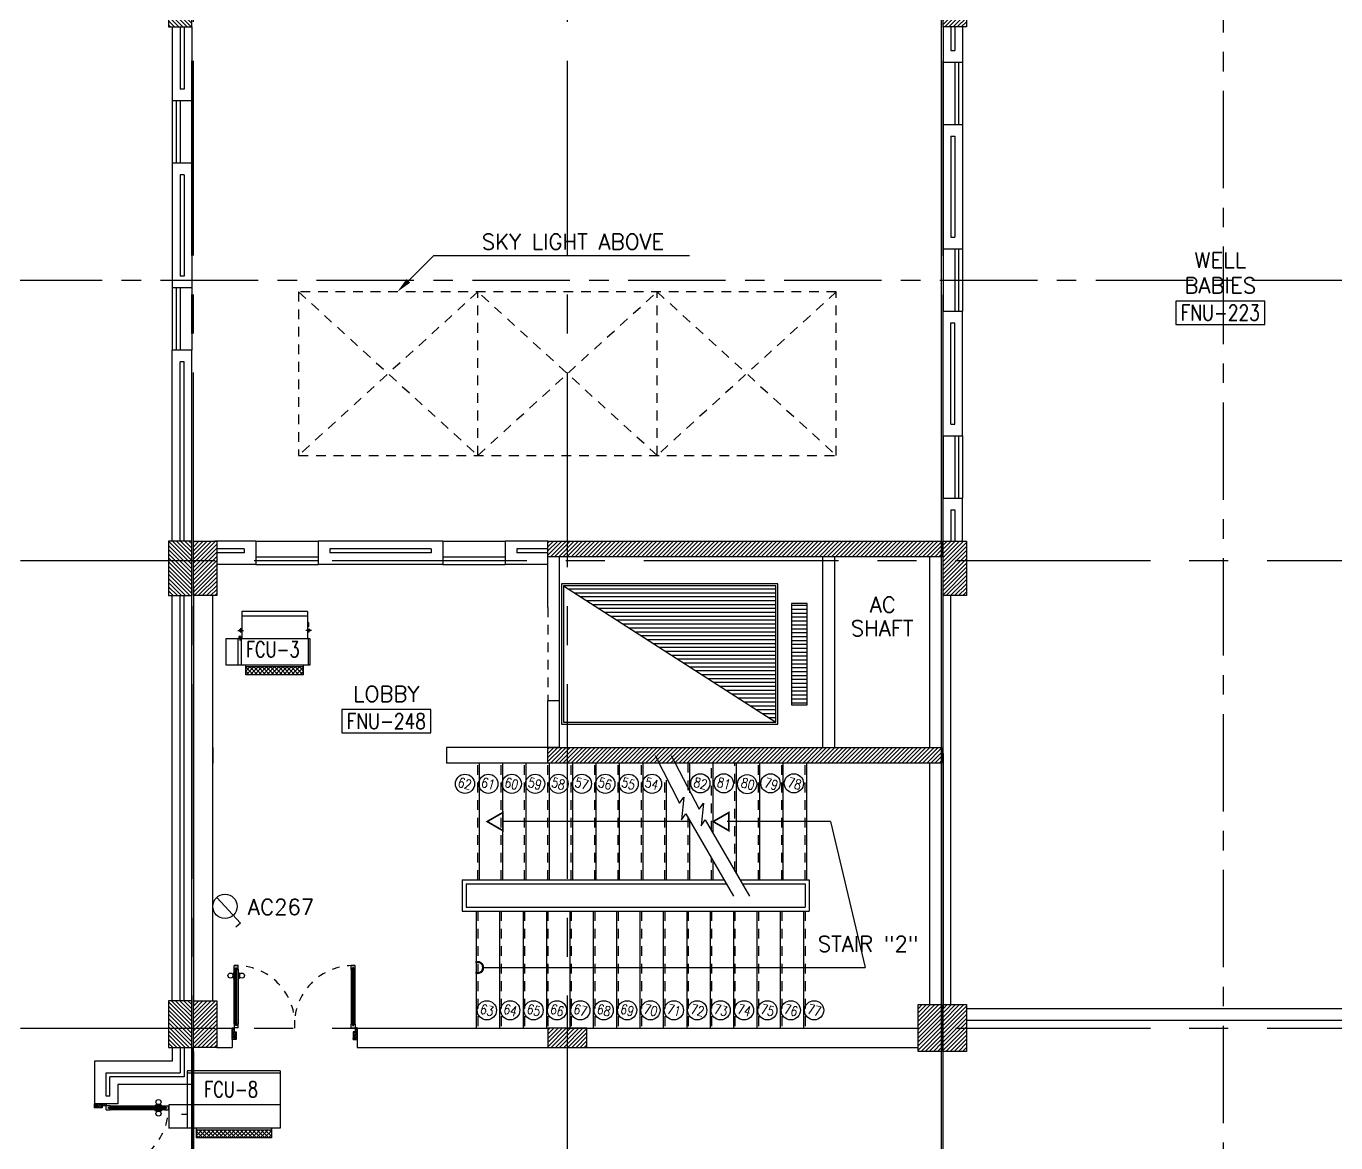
# Model space of a CAD drawing. Extents: x 88808.2 to 88899.2, y 39921.6 to 40001.1.
# Drawn here: x 88849.01 to 88865.81, y 39958.23 to 39972.56 of the extents above; entities that cross this region are included whole.
import ezdxf
from ezdxf.enums import TextEntityAlignment as Align

# ---------------------------------------------------------------- set-up
doc = ezdxf.new("R2010")
doc.units = 0
doc.header["$MEASUREMENT"] = 0
for name, pattern in [('CENTER', [2, 1.25, -0.25, 0.25, -0.25]), ('CENTERX2', [4, 2.5, -0.5, 0.5, -0.5]), ('HIDDEN', [0.375, 0.25, -0.125]), ('HIDDEN2', [0.1875, 0.125, -0.0625])]:
    doc.linetypes.add(name, pattern=pattern)
doc.layers.get('0').update_dxf_attribs({"color": 11, "linetype": 'CONTINUOUS'})
for name, color, linetype in [('AXES', 11, 'CENTERX2'), ('AXES1', 11, 'CENTER'), ('COL', 11, 'CONTINUOUS'), ('DOOR', 11, 'CONTINUOUS'), ('E-SOCKETS', 4, 'CONTINUOUS'), ('EJ', 11, 'CONTINUOUS'), ('FCU', 3, 'CONTINUOUS'), ('HAT', 11, 'CONTINUOUS'), ('HIDDEN', 11, 'HIDDEN2'), ('INSUL', 11, 'CONTINUOUS'), ('LIFTS', 11, 'CONTINUOUS'), ('RM-BOX', 11, 'CONTINUOUS'), ('RM-IND', 11, 'CONTINUOUS'), ('RM-NAME', 11, 'CONTINUOUS'), ('RM-NO', 11, 'CONTINUOUS'), ('ROOF', 11, 'CONTINUOUS'), ('STR', 11, 'CONTINUOUS'), ('STR-H', 11, 'HIDDEN2'), ('TEXTN', 2, 'CONTINUOUS'), ('WALL', 11, 'CONTINUOUS'), ('WIN', 11, 'CONTINUOUS')]:
    doc.layers.add(name, color=color, linetype=linetype)
doc.styles.add('ROMANS', font='ROMANS.shx', dxfattribs={"width": 0.6})

# ---------------------------------------------------------------- blocks, each defined once
blk = doc.blocks.new('A$C1DFA4FE8')
at = {"layer": 'DOOR', "color": 0, "linetype": 'ByBlock'}
for p, q in [((0, 1631), (0, 1581)), ((0, 1581), (0, 1631)), ((50, 1631), (0, 1631)), ((50, 1581), (0, 1581)), ((30, 1614), (30, 1598)), ((50, 1614), (30, 1614)), ((50, 1598), (30, 1598)), ((50, 1631), (50, 1614)), ((50, 1598), (50, 1581)), ((750, 1614), (750, 1631)), ((750, 1631), (800, 1631)), ((770, 1614), (750, 1614)), ((750, 1581), (750, 1598)), ((750, 1598), (770, 1598)), ((800, 1581), (750, 1581)), ((770, 1598), (770, 1614)), ((950, 1656), (800, 1656)), ((800, 1656), (800, 1631)), ((800, 1581), (800, 1631)), ((800, 1631), (850, 1631)), ((850, 1631), (850, 1606)), ((850, 1606), (950, 1606)), ((950, 1606), (950, 1656)), ((0, 81), (0, 131)), ((0, 131), (0, 81)), ((50, 131), (0, 131)), ((50, 81), (0, 81)), ((30, 98), (30, 114)), ((50, 114), (30, 114)), ((50, 98), (30, 98)), ((50, 114), (50, 131)), ((50, 81), (50, 98)), ((83, 131), (83, 138)), ((173, 138), (83, 138)), ((83, 81), (83, 74)), ((173, 74), (83, 74)), ((95, 138), (95, 147)), ((95, 147), (160, 147)), ((95, 138), (160, 138)), ((95, 74), (95, 65)), ((95, 74), (160, 74)), ((95, 65), (160, 65)), ((160, 138), (160, 147)), ((160, 74), (160, 65)), ((173, 131), (173, 138)), ((173, 81), (173, 74)), ((750, 131), (750, 114)), ((800, 131), (750, 131)), ((750, 114), (770, 114)), ((750, 98), (750, 81)), ((770, 98), (750, 98)), ((750, 81), (800, 81)), ((770, 114), (770, 98)), ((800, 131), (800, 81)), ((800, 56), (800, 81)), ((800, 81), (850, 81)), ((950, 56), (800, 56)), ((850, 106), (950, 106)), ((850, 81), (850, 106)), ((950, 106), (950, 56))]:
    blk.add_line(p, q, dxfattribs=at)
at = {"layer": 'DOOR', "linetype": 'ByBlock'}
for p, q in [((750, 1631), (50, 1631)), ((750, 1614), (50, 1614)), ((750, 1598), (50, 1598)), ((50, 1581), (750, 1581)), ((50, 131), (750, 131)), ((750, 114), (50, 114)), ((750, 98), (50, 98)), ((750, 81), (50, 81))]:
    blk.add_line(p, q, dxfattribs=at)
at = {"layer": 'DOOR', "color": 9, "linetype": 'ByBlock'}
for p, q in [((950, 1606), (837, 1656)), ((950, 1606), (850, 1619)), ((950, 1606), (910, 1656)), ((950, 106), (837, 56)), ((950, 106), (850, 93)), ((950, 106), (910, 56))]:
    blk.add_line(p, q, dxfattribs=at)
at = {"layer": 'DOOR', "color": 0, "linetype": 'ByBlock'}
for centre in [(128, 179), (128, 32)]:
    blk.add_circle(centre, 32.4, dxfattribs=at)
at = {"layer": 'DOOR', "linetype": 'HIDDEN', "ltscale": 0.5}
for centre, start, end in [((752, 1606), 178.0938, 273.7249), ((752, 106), 86.2751, 181.9062)]:
    blk.add_arc(centre, 752, start, end, dxfattribs=at)
at = {"layer": 'DOOR', "color": 9, "linetype": 'ByBlock'}
for centre, radius, start, end in [((950, 1606), 154, 161.1053, 166.2858), ((950, 1606), 134, 158.1598, 169.28), ((950, 1606), 114, 154.0838, 167.3774), ((950, 1606), 94.4, 148.0182, 180), ((950, 1606), 74.4, 137.7764, 180), ((950, 1606), 54.4, 113.2074, 180), ((950, 1606), 34.4, 90, 180), ((950, 1606), 14.4, 90, 180), ((950, 106), 154, 193.7142, 198.8947), ((950, 106), 134, 190.72, 201.8402), ((950, 106), 114, 192.6226, 205.9162), ((950, 106), 94.4, 180, 211.9818), ((950, 106), 74.4, 180, 222.2236), ((950, 106), 54.4, 180, 246.7926), ((950, 106), 34.4, 180, 270), ((950, 106), 14.4, 180, 270)]:
    blk.add_arc(centre, radius, start, end, dxfattribs=at)
blk = doc.blocks.new('C11')
at = {"layer": 'HAT'}
h = blk.add_hatch(dxfattribs=at)
h.set_pattern_fill('ANSI31', color=256, scale=300, style=0)
h.set_pattern_definition([(45, (-248556.182, -75061.005), (-26.5165043, 26.5165043), [])])
h.paths.add_polyline_path([(300, 700), (0, 700), (0, 350), (300, 350)])
h.paths.add_polyline_path([(300, 350), (0, 350), (0, 0), (300, 0)])
at = {"layer": 'COL'}
blk.add_lwpolyline([(300, 700), (300, 0), (0, 0), (0, 700)], close=True, dxfattribs=at)
blk = doc.blocks.new('C5V')
at = {"layer": 'HAT'}
h = blk.add_hatch(dxfattribs=at)
h.set_pattern_fill('ANSI31', color=256, scale=300, style=0)
h.set_pattern_definition([(45, (-249196.182, -54711.005), (-26.5165043, 26.5165043), [])])
h.paths.add_polyline_path([(-20, 600), (-320, 600), (-320, 300), (-20, 300)])
h.paths.add_polyline_path([(-20, 300), (-320, 300), (-320, 0), (-20, 0)])
h = blk.add_hatch(dxfattribs=at)
h.set_pattern_fill('ANSI31', color=256, scale=300, style=0)
h.set_pattern_definition([(45, (-248876.182, -54711.005), (-26.5165043, 26.5165043), [])])
h.paths.add_polyline_path([(300, 600), (0, 600), (0, 300), (300, 300)])
h.paths.add_polyline_path([(300, 300), (0, 300), (0, 0), (300, 0)])
at = {"layer": 'COL'}
for points in [[(-20, 600), (-20, 0), (-320, 0), (-320, 600)], [(300, 600), (300, 0), (0, 0), (0, 600)]]:
    blk.add_lwpolyline(points, close=True, dxfattribs=at)
blk = doc.blocks.new('C5')
at = {"layer": 'HAT', "linetype": 'ByBlock'}
h = blk.add_hatch(dxfattribs=at)
h.set_pattern_fill('ANSI31', color=256, scale=300, style=0)
h.set_pattern_definition([(45, (-223356.182, -51411.005), (-26.516504, 26.516504), [])])
h.paths.add_polyline_path([(300, 300), (0, 300), (0, 0), (300, 0)])
h.paths.add_polyline_path([(600, 300), (300, 300), (300, 0), (600, 0)])
at = {"layer": 'COL'}
blk.add_lwpolyline([(600, 300), (0, 300), (0, 0), (600, 0)], close=True, dxfattribs=at)
blk = doc.blocks.new('*X39')
at = {"color": 0}
for p, q in [((140176, 227700), (140376, 227700)), ((140176, 227650), (140376, 227650)), ((140176, 227600), (140376, 227600)), ((140176, 227550), (140376, 227550)), ((140176, 227500), (140376, 227500)), ((140176, 227450), (140376, 227450)), ((140176, 227400), (140376, 227400)), ((140176, 227350), (140376, 227350)), ((140176, 227300), (140376, 227300)), ((140176, 227250), (140376, 227250)), ((140176, 227200), (140376, 227200)), ((140176, 227150), (140376, 227150)), ((140176, 227100), (140376, 227100)), ((140176, 227050), (140376, 227050)), ((140176, 227000), (140376, 227000)), ((140176, 226950), (140376, 226950)), ((140176, 226900), (140376, 226900)), ((140176, 226850), (140376, 226850)), ((140176, 226800), (140376, 226800)), ((140176, 226750), (140376, 226750)), ((140176, 226700), (140376, 226700)), ((140176, 226650), (140376, 226650)), ((140176, 226600), (140376, 226600)), ((140176, 226550), (140376, 226550)), ((140176, 226500), (140376, 226500)), ((140176, 226450), (140376, 226450))]:
    blk.add_line(p, q, dxfattribs=at)
blk = doc.blocks.new('RM1')
at = {"layer": 'RM-BOX'}
blk.add_lwpolyline([(570, -200), (-570, -200), (-570, -500), (570, -500)], close=True, dxfattribs=at)
at = {"layer": 'RM-NAME', "style": 'ROMANS'}
for tag, p in [('ROOMNAME1', (0, 324)), ('ROOMNAME2', (0, 0))]:
    blk.add_attdef(tag, text='', height=200, dxfattribs=at).set_placement(p, align=Align.MIDDLE)
at = {"layer": 'RM-NO', "style": 'ROMANS', "width": 0.8}
blk.add_attdef('ROOMNO', text='', height=200, dxfattribs=at).set_placement((0, -350), align=Align.MIDDLE)
blk = doc.blocks.new('*X47')
at = {"color": 0}
for p, q in [((61359, 149500), (61599, 149740)), ((61359, 149553), (61546, 149740)), ((61359, 149606), (61493, 149740)), ((61359, 149659), (61440, 149740)), ((61359, 149712), (61387, 149740)), ((61402, 149490), (61652, 149740)), ((61455, 149490), (61705, 149740)), ((61508, 149490), (61758, 149740)), ((61561, 149490), (61811, 149740)), ((61614, 149490), (61859, 149735)), ((61667, 149490), (61859, 149682)), ((61720, 149490), (61859, 149629)), ((61773, 149490), (61859, 149576)), ((61826, 149490), (61859, 149523))]:
    blk.add_line(p, q, dxfattribs=at)
blk = doc.blocks.new('*X45')
at = {"color": 0}
for p, q in [((61359, 153159), (61540, 153340)), ((61359, 153212), (61487, 153340)), ((61359, 153265), (61434, 153340)), ((61359, 153318), (61380, 153340)), ((61393, 153140), (61593, 153340)), ((61446, 153140), (61646, 153340)), ((61499, 153140), (61699, 153340)), ((61552, 153140), (61752, 153340)), ((61605, 153140), (61805, 153340)), ((61658, 153140), (61858, 153340)), ((61711, 153140), (61911, 153340)), ((61764, 153140), (61964, 153340)), ((61817, 153140), (62017, 153340)), ((61870, 153140), (62070, 153340)), ((61923, 153140), (62123, 153340)), ((61976, 153140), (62176, 153340)), ((62029, 153140), (62229, 153340)), ((62082, 153140), (62282, 153340)), ((62135, 153140), (62335, 153340)), ((62188, 153140), (62388, 153340)), ((62241, 153140), (62441, 153340)), ((62294, 153140), (62494, 153340)), ((62347, 153140), (62547, 153340)), ((62400, 153140), (62600, 153340)), ((62453, 153140), (62653, 153340)), ((62506, 153140), (62706, 153340)), ((62559, 153140), (62759, 153340)), ((62612, 153140), (62812, 153340)), ((62665, 153140), (62865, 153340)), ((62718, 153140), (62918, 153340)), ((62771, 153140), (62971, 153340)), ((62825, 153140), (63025, 153340)), ((62878, 153140), (63078, 153340)), ((62931, 153140), (63131, 153340)), ((62984, 153140), (63184, 153340)), ((63037, 153140), (63237, 153340)), ((63090, 153140), (63290, 153340)), ((63143, 153140), (63343, 153340)), ((63196, 153140), (63396, 153340)), ((63249, 153140), (63449, 153340)), ((63302, 153140), (63502, 153340)), ((63355, 153140), (63555, 153340)), ((63408, 153140), (63608, 153340)), ((63461, 153140), (63661, 153340)), ((63514, 153140), (63714, 153340)), ((63567, 153140), (63767, 153340)), ((63620, 153140), (63820, 153340)), ((63673, 153140), (63873, 153340)), ((63726, 153140), (63926, 153340)), ((63779, 153140), (63979, 153340)), ((63832, 153140), (64032, 153340)), ((63885, 153140), (64085, 153340)), ((63938, 153140), (64138, 153340)), ((63991, 153140), (64191, 153340)), ((64044, 153140), (64244, 153340)), ((64097, 153140), (64297, 153340)), ((64150, 153140), (64350, 153340)), ((64203, 153140), (64403, 153340)), ((64256, 153140), (64456, 153340)), ((64309, 153140), (64509, 153340)), ((64362, 153140), (64562, 153340)), ((64416, 153140), (64616, 153340)), ((64469, 153140), (64669, 153340)), ((64522, 153140), (64722, 153340)), ((64575, 153140), (64775, 153340)), ((64628, 153140), (64828, 153340)), ((64681, 153140), (64881, 153340)), ((64734, 153140), (64934, 153340)), ((64787, 153140), (64987, 153340)), ((64840, 153140), (65040, 153340)), ((64893, 153140), (65093, 153340)), ((64946, 153140), (65146, 153340)), ((64999, 153140), (65199, 153340)), ((65052, 153140), (65252, 153340)), ((65105, 153140), (65305, 153340)), ((65158, 153140), (65358, 153340)), ((65211, 153140), (65411, 153340)), ((65264, 153140), (65464, 153340)), ((65317, 153140), (65517, 153340)), ((65370, 153140), (65570, 153340)), ((65423, 153140), (65623, 153340)), ((65476, 153140), (65676, 153340)), ((65529, 153140), (65729, 153340)), ((65582, 153140), (65782, 153340)), ((65635, 153140), (65835, 153340)), ((65688, 153140), (65888, 153340)), ((65741, 153140), (65941, 153340)), ((65794, 153140), (65994, 153340)), ((65847, 153140), (66047, 153340)), ((65900, 153140), (66100, 153340)), ((65953, 153140), (66153, 153340)), ((66007, 153140), (66207, 153340)), ((66060, 153140), (66260, 153340)), ((66113, 153140), (66313, 153340)), ((66166, 153140), (66366, 153340)), ((66219, 153140), (66409, 153330)), ((66272, 153140), (66409, 153277)), ((66325, 153140), (66409, 153224)), ((66378, 153140), (66409, 153171))]:
    blk.add_line(p, q, dxfattribs=at)
blk = doc.blocks.new('*X44')
at = {"color": 0}
for p, q in [((61359, 155811), (61538, 155990)), ((61359, 155864), (61485, 155990)), ((61359, 155917), (61432, 155990)), ((61359, 155970), (61379, 155990)), ((61391, 155790), (61591, 155990)), ((61444, 155790), (61644, 155990)), ((61497, 155790), (61697, 155990)), ((61550, 155790), (61750, 155990)), ((61603, 155790), (61803, 155990)), ((61656, 155790), (61856, 155990)), ((61709, 155790), (61909, 155990)), ((61762, 155790), (61962, 155990)), ((61815, 155790), (62015, 155990)), ((61868, 155790), (62068, 155990)), ((61921, 155790), (62121, 155990)), ((61974, 155790), (62174, 155990)), ((62027, 155790), (62227, 155990)), ((62080, 155790), (62280, 155990)), ((62133, 155790), (62333, 155990)), ((62186, 155790), (62386, 155990)), ((62240, 155790), (62440, 155990)), ((62293, 155790), (62493, 155990)), ((62346, 155790), (62546, 155990)), ((62399, 155790), (62599, 155990)), ((62452, 155790), (62652, 155990)), ((62505, 155790), (62705, 155990)), ((62558, 155790), (62758, 155990)), ((62611, 155790), (62811, 155990)), ((62664, 155790), (62864, 155990)), ((62717, 155790), (62917, 155990)), ((62770, 155790), (62970, 155990)), ((62823, 155790), (63023, 155990)), ((62876, 155790), (63076, 155990)), ((62929, 155790), (63129, 155990)), ((62982, 155790), (63182, 155990)), ((63035, 155790), (63235, 155990)), ((63088, 155790), (63288, 155990)), ((63141, 155790), (63341, 155990)), ((63194, 155790), (63394, 155990)), ((63247, 155790), (63447, 155990)), ((63300, 155790), (63500, 155990)), ((63353, 155790), (63553, 155990)), ((63406, 155790), (63606, 155990)), ((63459, 155790), (63659, 155990)), ((63512, 155790), (63712, 155990)), ((63565, 155790), (63765, 155990)), ((63618, 155790), (63818, 155990)), ((63671, 155790), (63871, 155990)), ((63724, 155790), (63924, 155990)), ((63777, 155790), (63977, 155990)), ((63830, 155790), (64030, 155990)), ((63884, 155790), (64084, 155990)), ((63937, 155790), (64137, 155990)), ((63990, 155790), (64190, 155990)), ((64043, 155790), (64243, 155990)), ((64096, 155790), (64296, 155990)), ((64149, 155790), (64349, 155990)), ((64202, 155790), (64402, 155990)), ((64255, 155790), (64455, 155990)), ((64308, 155790), (64508, 155990)), ((64361, 155790), (64561, 155990)), ((64414, 155790), (64614, 155990)), ((64467, 155790), (64667, 155990)), ((64520, 155790), (64720, 155990)), ((64573, 155790), (64773, 155990)), ((64626, 155790), (64826, 155990)), ((64679, 155790), (64879, 155990)), ((64732, 155790), (64932, 155990)), ((64785, 155790), (64985, 155990)), ((64838, 155790), (65038, 155990)), ((64891, 155790), (65091, 155990)), ((64944, 155790), (65144, 155990)), ((64997, 155790), (65197, 155990)), ((65050, 155790), (65250, 155990)), ((65103, 155790), (65303, 155990)), ((65156, 155790), (65356, 155990)), ((65209, 155790), (65409, 155990)), ((65262, 155790), (65462, 155990)), ((65315, 155790), (65515, 155990)), ((65368, 155790), (65568, 155990)), ((65421, 155790), (65621, 155990)), ((65475, 155790), (65675, 155990)), ((65528, 155790), (65728, 155990)), ((65581, 155790), (65781, 155990)), ((65634, 155790), (65834, 155990)), ((65687, 155790), (65887, 155990)), ((65740, 155790), (65940, 155990)), ((65793, 155790), (65993, 155990)), ((65846, 155790), (66046, 155990)), ((65899, 155790), (66099, 155990)), ((65952, 155790), (66152, 155990)), ((66005, 155790), (66205, 155990)), ((66058, 155790), (66258, 155990)), ((66111, 155790), (66311, 155990)), ((66164, 155790), (66364, 155990)), ((66217, 155790), (66409, 155982)), ((66270, 155790), (66409, 155929)), ((66323, 155790), (66409, 155876)), ((66376, 155790), (66409, 155823))]:
    blk.add_line(p, q, dxfattribs=at)
blk = doc.blocks.new('*X193')
at = {"color": 0}
for p, q in [((16890, -2467), (16943, -2414)), ((16890, -2520), (16990, -2420)), ((16990, -2565), (16890, -2465)), ((16890, -2573), (16990, -2473)), ((16990, -2619), (16890, -2519)), ((16990, -2512), (16892, -2414)), ((16990, -2459), (16945, -2414)), ((16890, -2626), (16990, -2526)), ((16990, -2672), (16890, -2572)), ((16890, -2679), (16990, -2579)), ((16990, -2725), (16890, -2625)), ((16890, -2732), (16990, -2632)), ((16990, -2778), (16890, -2678)), ((16890, -2785), (16990, -2685)), ((16990, -2831), (16890, -2731)), ((16890, -2838), (16990, -2738)), ((16990, -2884), (16890, -2784)), ((16890, -2891), (16990, -2791)), ((16990, -2937), (16890, -2837)), ((16890, -2944), (16990, -2844)), ((16990, -2990), (16890, -2890)), ((16890, -2997), (16990, -2897)), ((16990, -3043), (16890, -2943)), ((16890, -3050), (16990, -2950)), ((16990, -3096), (16890, -2996)), ((16890, -3103), (16990, -3003)), ((16990, -3149), (16890, -3049)), ((16944, -3155), (16890, -3102)), ((16892, -3155), (16990, -3056)), ((16945, -3155), (16990, -3109))]:
    blk.add_line(p, q, dxfattribs=at)
blk = doc.blocks.new('*X130')
at = {"color": 0}
for p, q in [((-750, 2538), (-672, 2616)), ((-750, 2591), (-725, 2616)), ((-660, 2516), (-750, 2606)), ((-713, 2516), (-750, 2553)), ((-719, 2516), (-619, 2616)), ((-607, 2516), (-707, 2616)), ((-666, 2516), (-566, 2616)), ((-554, 2516), (-654, 2616)), ((-613, 2516), (-513, 2616)), ((-501, 2516), (-601, 2616)), ((-560, 2516), (-460, 2616)), ((-448, 2516), (-548, 2616)), ((-507, 2516), (-407, 2616)), ((-394, 2516), (-494, 2616)), ((-454, 2516), (-354, 2616)), ((-341, 2516), (-441, 2616)), ((-401, 2516), (-301, 2616)), ((-288, 2516), (-388, 2616)), ((-348, 2516), (-248, 2616)), ((-235, 2516), (-335, 2616)), ((-295, 2516), (-195, 2616)), ((-182, 2516), (-282, 2616)), ((-242, 2516), (-142, 2616)), ((-129, 2516), (-229, 2616)), ((-189, 2516), (-89, 2616)), ((-76, 2516), (-176, 2616)), ((-136, 2516), (-36, 2616)), ((-23, 2516), (-123, 2616)), ((-83, 2516), (17, 2616)), ((30, 2516), (-70, 2616)), ((-30, 2516), (70, 2616)), ((83, 2516), (-17, 2616)), ((23, 2516), (123, 2616)), ((136, 2516), (36, 2616)), ((76, 2516), (176, 2616)), ((189, 2516), (89, 2616)), ((129, 2516), (215, 2601)), ((215, 2543), (142, 2616)), ((182, 2516), (215, 2548)), ((215, 2596), (195, 2616))]:
    blk.add_line(p, q, dxfattribs=at)
blk = doc.blocks.new('WAP16')
at = {"color": 6}
for p, q in [((-597, 0), (-597, -737)), ((-597, 0), (597, 0)), ((597, 0), (597, -737)), ((-597, -437), (597, -437)), ((-597, -737), (597, -737))]:
    blk.add_line(p, q, dxfattribs=at)
at = {"color": 2}
for p, q in [((-597, -32), (597, -32)), ((597, -437), (835, -437)), ((835, -437), (835, -737)), ((-482, -737), (-482, -862)), ((-482, -762), (482, -762)), ((482, -737), (482, -862)), ((597, -737), (835, -737)), ((-482, -862), (482, -862))]:
    blk.add_line(p, q, dxfattribs=at)
at = {"color": 7}
blk.add_line((597, -562), (670, -562), dxfattribs=at)
at = {"color": 2}
blk.add_blockref('*X130', (268, -3378), dxfattribs=at)

msp = doc.modelspace()

# ---------------------------------------------------------------- hatches: boundary and pattern name
at = {"layer": 'HAT'}
h = msp.add_hatch(dxfattribs=at)
h.set_pattern_fill('ANSI31', color=256, scale=0.3, style=0)
h.set_pattern_definition([(135, (89151.66644, 39904.688557), (0.0265165043, 0.0265165043), [])])
h.paths.add_polyline_path([(88850.8303, 39960.0496), (88851.1303, 39960.0496), (88851.1303, 39959.6996), (88850.8303, 39959.6996)])
h.paths.add_polyline_path([(88850.8303, 39959.6996), (88851.1303, 39959.6996), (88851.1303, 39959.4496), (88850.8303, 39959.4496)])
at = {"layer": 'LIFTS'}
h = msp.add_hatch(dxfattribs=at)
h.set_pattern_fill('_U', color=8, scale=0.05, style=0, pattern_type=0)
h.set_pattern_definition([(0, (88795.390137, 39919.887153), (0, 0.05), [])])
h.paths.add_polyline_path([(88855.9503, 39965.3746), (88855.9503, 39965.3425), (88858.6253, 39963.6246), (88858.6253, 39965.3746)])
h.paths.add_polyline_path([(88857.2473, 39964.4867), (88857.8282, 39964.4867), (88857.8282, 39964.2242), (88857.2473, 39964.2242)], flags=25)

# ---------------------------------------------------------------- linework, layer by layer
at = {"layer": 'AXES'}
for p, q in [((88855.9503, 39921.6153), (88855.9503, 40000.4279)), ((88851.1303, 39921.6153), (88851.1303, 40000.0779)), ((88851.1503, 39921.6153), (88851.1503, 40000.0779)), ((88860.7503, 39921.6153), (88860.7503, 40000.0779)), ((88860.7703, 39921.6132), (88860.7703, 40000.0759)), ((88808.9303, 39965.6996), (88876.9703, 39965.6996)), ((88808.9303, 39959.6996), (88876.9703, 39959.6996))]:
    msp.add_line(p, q, dxfattribs=at)
at = {"layer": 'AXES1'}
for p, q in [((88864.3703, 39928.4796), (88864.3703, 39987.2996)), ((88818.7303, 39969.2996), (88876.9703, 39969.2996))]:
    msp.add_line(p, q, dxfattribs=at)
at = {"layer": 'COL'}
for points in [[(88860.7503, 39965.9496), (88860.7503, 39965.7496), (88855.7003, 39965.7496), (88855.7003, 39965.9496)], [(88860.7503, 39963.2996), (88860.7503, 39963.0996), (88855.7003, 39963.0996), (88855.7003, 39963.2996)], [(88850.8303, 39960.0496), (88850.8303, 39959.4496), (88851.1303, 39959.4496), (88851.1303, 39960.0496)], [(88855.7003, 39959.6996), (88855.7003, 39959.4496), (88856.2003, 39959.4496), (88856.2003, 39959.6996)]]:
    msp.add_lwpolyline(points, close=True, dxfattribs=at)
at = {"layer": 'E-SOCKETS'}
for p, q in [((88851.4501, 39961.3749), (88851.7552, 39961.047)), ((88851.7552, 39961.047), (88851.6967, 39960.9925))]:
    msp.add_line(p, q, dxfattribs=at)
msp.add_circle((88851.5565, 39961.2605), 0.1562, dxfattribs=at)
at = {"layer": 'EJ'}
msp.add_line((88860.7703, 39963.2246), (88860.7703, 39959.9496), dxfattribs=at)
at = {"layer": 'FCU', "color": 6}
for p, q in [((88852.6148, 39965.0452), (88851.7703, 39965.0452)), ((88851.7703, 39965.0452), (88851.7703, 39964.6991)), ((88852.6148, 39965.0452), (88852.6148, 39964.6991)), ((88851.7235, 39964.3562), (88851.7235, 39964.6991)), ((88851.7235, 39964.6991), (88852.6434, 39964.6991)), ((88852.6434, 39964.6991), (88852.6434, 39964.3562)), ((88852.6434, 39964.3562), (88851.7235, 39964.3562))]:
    msp.add_line(p, q, dxfattribs=at)
at = {"layer": 'FCU', "color": 3}
for p, q in [((88852.6148, 39964.9849), (88851.7703, 39964.9849)), ((88852.6298, 39964.9036), (88852.6148, 39964.9036)), ((88852.6298, 39964.9036), (88852.6298, 39964.8487)), ((88851.7204, 39964.8031), (88851.7931, 39964.8031)), ((88851.7349, 39964.7241), (88851.7549, 39964.7241)), ((88851.7349, 39964.7241), (88851.7349, 39964.6991)), ((88851.7403, 39964.8131), (88851.7703, 39964.8131)), ((88851.7403, 39964.8131), (88851.7403, 39964.7931)), ((88851.7403, 39964.7931), (88851.7703, 39964.7931)), ((88851.7449, 39964.7402), (88851.7449, 39964.6719)), ((88851.7549, 39964.7241), (88851.7549, 39964.6991)), ((88851.7553, 39964.8329), (88851.7553, 39964.7762)), ((88852.6648, 39964.8031), (88852.5921, 39964.8031)), ((88852.6298, 39964.8487), (88852.6148, 39964.8487)), ((88852.6448, 39964.8131), (88852.6148, 39964.8131)), ((88852.6448, 39964.7931), (88852.6148, 39964.7931)), ((88852.6298, 39964.8238), (88852.6298, 39964.7762)), ((88852.6448, 39964.8131), (88852.6448, 39964.7931)), ((88851.5711, 39964.3562), (88851.5711, 39964.6991)), ((88851.5711, 39964.6991), (88851.7235, 39964.6991)), ((88851.7622, 39964.6991), (88851.7622, 39964.3562)), ((88852.623, 39964.6991), (88852.623, 39964.3562)), ((88851.7235, 39964.3562), (88851.5711, 39964.3562)), ((88851.8219, 39964.234), (88851.8219, 39964.3562)), ((88852.5633, 39964.334), (88851.8219, 39964.334)), ((88852.5633, 39964.234), (88851.8219, 39964.234)), ((88852.5633, 39964.234), (88852.5633, 39964.3562))]:
    msp.add_line(p, q, dxfattribs=at)
at = {"layer": 'HIDDEN'}
for p, q in [((88852.5003, 39969.1496), (88854.8003, 39967.0496)), ((88854.8003, 39969.1496), (88852.5003, 39967.0496)), ((88852.5003, 39969.1496), (88852.5003, 39967.0496)), ((88859.4003, 39969.1496), (88852.5003, 39969.1496)), ((88854.8003, 39967.0496), (88854.8003, 39969.1496)), ((88854.8003, 39967.0496), (88854.8003, 39969.1496)), ((88854.8003, 39967.0496), (88857.1003, 39969.1496)), ((88857.1003, 39967.0496), (88854.8003, 39969.1496)), ((88857.1003, 39967.0496), (88857.1003, 39969.1496)), ((88857.1003, 39967.0496), (88857.1003, 39969.1496)), ((88857.1003, 39969.1496), (88859.4003, 39967.0496)), ((88859.4003, 39969.1496), (88857.1003, 39967.0496)), ((88859.4003, 39967.0496), (88859.4003, 39969.1496)), ((88852.5003, 39967.0496), (88859.4003, 39967.0496)), ((88855.7003, 39965.0996), (88855.7003, 39963.8996))]:
    msp.add_line(p, q, dxfattribs=at)
at = {"layer": 'INSUL'}
for p, q in [((88850.9803, 39972.5496), (88850.9803, 39971.7496)), ((88851.0303, 39972.5496), (88851.0303, 39971.7496)), ((88860.8703, 39972.5496), (88860.8703, 39972.2496)), ((88860.9203, 39972.5496), (88860.9203, 39972.2496)), ((88860.8703, 39972.2496), (88860.9203, 39972.2496)), ((88851.0303, 39971.7496), (88850.9803, 39971.7496)), ((88860.8703, 39971.1496), (88860.9203, 39971.1496)), ((88860.8703, 39971.1496), (88860.8703, 39969.8496)), ((88860.9203, 39971.1496), (88860.9203, 39969.8496)), ((88850.9803, 39970.6496), (88850.9803, 39969.3496)), ((88851.0303, 39970.6496), (88850.9803, 39970.6496)), ((88851.0303, 39970.6496), (88851.0303, 39969.3496)), ((88860.8703, 39969.8496), (88860.9203, 39969.8496)), ((88851.0303, 39969.3496), (88850.9803, 39969.3496)), ((88860.8703, 39967.4496), (88860.8703, 39968.7496)), ((88860.8703, 39968.7496), (88860.9203, 39968.7496)), ((88860.9203, 39967.4496), (88860.9203, 39968.7496)), ((88850.9803, 39965.9496), (88850.9803, 39968.2496)), ((88851.0303, 39968.2496), (88850.9803, 39968.2496)), ((88851.0303, 39968.2496), (88850.9803, 39968.2496)), ((88851.0303, 39965.9496), (88851.0303, 39968.2496)), ((88860.8703, 39967.4496), (88860.9203, 39967.4496)), ((88860.8703, 39966.3496), (88860.9203, 39966.3496)), ((88860.8703, 39966.3496), (88860.8703, 39965.9496)), ((88860.9203, 39966.3496), (88860.9203, 39965.9496)), ((88851.8003, 39965.8496), (88851.4503, 39965.8496)), ((88851.8003, 39965.7996), (88851.4503, 39965.7996)), ((88851.8003, 39965.8496), (88851.8003, 39965.7996)), ((88854.2003, 39965.8496), (88852.9003, 39965.8496)), ((88852.9003, 39965.8496), (88852.9003, 39965.7996)), ((88854.2003, 39965.7996), (88852.9003, 39965.7996)), ((88854.2003, 39965.8496), (88854.2003, 39965.7996)), ((88855.7003, 39965.8496), (88855.3003, 39965.8496)), ((88855.3003, 39965.8496), (88855.3003, 39965.7996)), ((88855.7003, 39965.7996), (88855.3003, 39965.7996)), ((88850.9803, 39960.0496), (88850.9803, 39965.2496)), ((88851.0303, 39960.0496), (88851.0303, 39965.2496)), ((88850.9803, 39959.4496), (88850.9803, 39959.1246)), ((88851.0303, 39959.4496), (88851.0303, 39959.0746)), ((88850.03, 39958.8246), (88850.03, 39959.1246)), ((88850.03, 39959.1246), (88850.9803, 39959.1246)), ((88850.08, 39958.8246), (88850.08, 39959.0746)), ((88851.0303, 39959.0746), (88850.08, 39959.0746)), ((88850.08, 39958.8246), (88850.03, 39958.8246))]:
    msp.add_line(p, q, dxfattribs=at)
at = {"layer": 'LIFTS'}
for p, q in [((88855.9003, 39965.3746), (88858.6253, 39963.6246)), ((88855.8503, 39963.8996), (88855.8503, 39965.0996))]:
    msp.add_line(p, q, dxfattribs=at)
for points in [[(88855.8753, 39963.5996), (88858.6503, 39963.5996), (88858.6503, 39965.3996), (88855.8753, 39965.3996)], [(88855.9003, 39963.6246), (88858.6253, 39963.6246), (88858.6253, 39965.3746), (88855.9003, 39965.3746)], [(88858.8253, 39963.8496), (88859.0253, 39963.8496), (88859.0253, 39965.1496), (88858.8253, 39965.1496)]]:
    msp.add_lwpolyline(points, close=True, dxfattribs=at)
at = {"layer": 'RM-IND'}
for p, q in [((88853.9093, 39969.2906), (88854.2378, 39969.6175)), ((88854.2378, 39969.6175), (88854.7507, 39969.6175)), ((88854.7507, 39969.6175), (88857.5174, 39969.6175))]:
    msp.add_line(p, q, dxfattribs=at)
msp.add_solid([(88853.9328, 39969.267), (88853.8858, 39969.3143), (88853.7676, 39969.1496)], dxfattribs=at)
at = {"layer": 'ROOF'}
msp.add_line((88860.7503, 39965.9496), (88860.7503, 39977.4996), dxfattribs=at)
at = {"layer": 'ROOF', "color": 8}
for p, q in [((88851.1303, 39959.3996), (88851.1303, 39956.3996)), ((88851.1503, 39959.3996), (88851.1503, 39956.3996))]:
    msp.add_line(p, q, dxfattribs=at)
at = {"layer": 'STR'}
for p, q in [((88854.8203, 39961.5996), (88854.8203, 39963.0996)), ((88855.1203, 39961.5996), (88855.1203, 39963.0996)), ((88855.4203, 39961.5996), (88855.4203, 39963.0996)), ((88855.7203, 39961.5996), (88855.7203, 39963.0996)), ((88856.0203, 39961.5996), (88856.0203, 39963.0996)), ((88856.3203, 39961.5996), (88856.3203, 39963.0996)), ((88856.6203, 39961.5996), (88856.6203, 39963.0996)), ((88856.9203, 39961.5996), (88856.9203, 39963.0996)), ((88857.0758, 39963.199), (88857.389, 39962.5873)), ((88857.2828, 39963.199), (88857.6405, 39962.5103)), ((88857.5203, 39962.7185), (88857.5203, 39963.0996)), ((88857.8203, 39962.1989), (88857.8203, 39963.0996)), ((88858.1203, 39961.6793), (88858.1203, 39963.0996)), ((88858.4203, 39961.5996), (88858.4203, 39963.0996)), ((88858.7203, 39961.5996), (88858.7203, 39963.0996)), ((88859.0203, 39961.5996), (88859.0203, 39963.0996)), ((88857.2203, 39961.5996), (88857.2203, 39962.8795)), ((88857.4678, 39962.4507), (88858.0791, 39961.3919)), ((88857.7193, 39962.3737), (88858.2862, 39961.3919)), ((88857.5203, 39962.3496), (88855.1203, 39962.3496)), ((88857.5203, 39961.5996), (88857.5203, 39962.3599)), ((88859.3266, 39962.3496), (88858.0003, 39962.3496)), ((88859.3266, 39962.3496), (88859.7703, 39960.4746)), ((88857.8203, 39961.5996), (88857.8203, 39961.8402)), ((88854.6003, 39961.5996), (88854.6003, 39961.1996)), ((88854.6003, 39961.5996), (88857.9592, 39961.5996)), ((88854.6503, 39961.5496), (88854.6503, 39961.2496)), ((88854.6503, 39961.5496), (88857.9881, 39961.5496)), ((88858.1663, 39961.5996), (88859.0503, 39961.5996)), ((88858.1951, 39961.5496), (88859.0003, 39961.5496)), ((88859.0003, 39961.5496), (88859.0003, 39961.2496)), ((88859.0503, 39961.5996), (88859.0503, 39961.1996)), ((88854.6003, 39961.1996), (88859.0503, 39961.1996)), ((88854.6503, 39961.2496), (88859.0003, 39961.2496)), ((88854.7803, 39961.1996), (88854.7803, 39959.6996)), ((88855.0803, 39961.1996), (88855.0803, 39959.6996)), ((88855.3803, 39961.1996), (88855.3803, 39959.6996)), ((88855.6803, 39961.1996), (88855.6803, 39959.6996)), ((88855.9803, 39961.1996), (88855.9803, 39959.6996)), ((88856.2803, 39961.1996), (88856.2803, 39959.6996)), ((88856.5803, 39961.1996), (88856.5803, 39959.6996)), ((88856.8803, 39961.1996), (88856.8803, 39959.6996)), ((88857.1803, 39961.1996), (88857.1803, 39959.6996)), ((88857.4803, 39961.1996), (88857.4803, 39959.6996)), ((88857.7803, 39961.1996), (88857.7803, 39959.6996)), ((88858.0803, 39961.1996), (88858.0803, 39959.6996)), ((88858.3803, 39961.1996), (88858.3803, 39959.6996)), ((88858.6803, 39961.1996), (88858.6803, 39959.6996)), ((88858.9803, 39961.1996), (88858.9803, 39959.6996)), ((88854.8753, 39960.4746), (88859.7703, 39960.4746))]:
    msp.add_line(p, q, dxfattribs=at)
at = {"layer": 'STR', "linetype": 'HIDDEN2'}
msp.add_line((88857.5003, 39962.7531), (88857.5003, 39963.0996), dxfattribs=at)
at = {"layer": 'STR'}
for points in [[(88857.389, 39962.5873), (88857.4437, 39962.6647), (88857.4145, 39962.3704), (88857.4678, 39962.4507)], [(88857.6405, 39962.5103), (88857.6952, 39962.5877), (88857.666, 39962.2934), (88857.7193, 39962.3737)]]:
    msp.add_lwpolyline(points, dxfattribs=at)
at = {"layer": 'STR', "const_width": 0.0215}
for points in [[(88855.1203, 39962.2341), (88855.1203, 39962.465), (88854.9203, 39962.3496)], [(88858.0203, 39962.2341), (88858.0203, 39962.465), (88857.8203, 39962.3496)]]:
    msp.add_lwpolyline(points, close=True, dxfattribs=at)
at = {"layer": 'STR', "color": 11}
for centre in [(88854.6359, 39962.8344), (88854.9359, 39962.8344), (88855.2359, 39962.8344), (88855.5359, 39962.8344), (88855.8359, 39962.8344), (88856.1359, 39962.8344), (88856.4359, 39962.8344), (88856.7359, 39962.8344), (88857.0359, 39962.8344), (88857.6559, 39962.8406), (88857.9559, 39962.8406), (88858.2559, 39962.8291), (88858.5559, 39962.8401), (88858.8559, 39962.8401), (88854.9159, 39959.9271), (88855.2159, 39959.9271), (88855.5159, 39959.9271), (88855.8159, 39959.9271), (88856.1159, 39959.9271), (88856.4159, 39959.9271), (88856.7159, 39959.9271), (88857.0159, 39959.9271), (88857.3159, 39959.9271), (88857.6159, 39959.9271), (88857.9159, 39959.9271), (88858.2159, 39959.9271), (88858.5159, 39959.9271), (88858.8159, 39959.9271), (88859.1159, 39959.9271)]:
    msp.add_circle(centre, 0.1232, dxfattribs=at)
at = {"layer": 'STR'}
for radius, start, end in [(0.075, 246.42182, 113.57818), (0.065, 242.51357, 117.48643)]:
    msp.add_arc((88854.8003, 39960.4746), radius, start, end, dxfattribs=at)
at = {"layer": 'STR-H'}
for p, q in [((88854.8003, 39961.5996), (88854.8003, 39963.0996)), ((88855.1003, 39961.5996), (88855.1003, 39963.0996)), ((88855.4003, 39961.5996), (88855.4003, 39963.0996)), ((88855.7003, 39961.5996), (88855.7003, 39963.0996)), ((88856.0003, 39961.5996), (88856.0003, 39963.0996)), ((88856.3003, 39961.5996), (88856.3003, 39963.0996)), ((88856.6003, 39961.5996), (88856.6003, 39963.0996)), ((88856.9003, 39961.5996), (88856.9003, 39963.0996)), ((88857.8003, 39962.2335), (88857.8003, 39963.0996)), ((88858.1003, 39961.7139), (88858.1003, 39963.0996)), ((88858.4003, 39961.5996), (88858.4003, 39963.0996)), ((88858.7003, 39961.5996), (88858.7003, 39963.0996)), ((88859.0003, 39961.5996), (88859.0003, 39963.0996)), ((88857.2003, 39961.5996), (88857.2003, 39962.9141)), ((88857.5003, 39961.5996), (88857.5003, 39962.3945)), ((88857.8003, 39961.5996), (88857.8003, 39961.8749)), ((88854.8003, 39961.1996), (88854.8003, 39959.6996)), ((88855.1003, 39961.1996), (88855.1003, 39959.6996)), ((88855.4003, 39961.1996), (88855.4003, 39959.6996)), ((88855.7003, 39961.1996), (88855.7003, 39959.6996)), ((88856.0003, 39961.1996), (88856.0003, 39959.6996)), ((88856.3003, 39961.1996), (88856.3003, 39959.6996)), ((88856.6003, 39961.1996), (88856.6003, 39959.6996)), ((88856.9003, 39961.1996), (88856.9003, 39959.6996)), ((88857.2003, 39961.1996), (88857.2003, 39959.6996)), ((88857.5003, 39961.1996), (88857.5003, 39959.6996)), ((88857.8003, 39961.1996), (88857.8003, 39959.6996)), ((88858.1003, 39961.1996), (88858.1003, 39959.6996)), ((88858.4003, 39961.1996), (88858.4003, 39959.6996)), ((88858.7003, 39961.1996), (88858.7003, 39959.6996)), ((88859.0003, 39961.1996), (88859.0003, 39959.6996))]:
    msp.add_line(p, q, dxfattribs=at)
at = {"layer": 'WALL'}
for p, q in [((88850.8803, 39972.5496), (88850.8803, 39971.5996)), ((88851.1303, 39972.5496), (88851.1303, 39971.5996)), ((88860.7703, 39972.5496), (88860.7703, 39972.0996)), ((88861.0203, 39972.5496), (88861.0203, 39972.0996)), ((88860.7703, 39972.0996), (88861.0203, 39972.0996)), ((88851.1303, 39971.5996), (88850.8803, 39971.5996)), ((88860.7703, 39971.2996), (88861.0203, 39971.2996)), ((88860.7703, 39971.2996), (88860.7703, 39969.6996)), ((88861.0203, 39971.2996), (88861.0203, 39969.6996)), ((88850.8803, 39970.7996), (88850.8803, 39969.1996)), ((88851.1303, 39970.7996), (88850.8803, 39970.7996)), ((88851.1303, 39970.7996), (88851.1303, 39969.1996)), ((88860.7703, 39969.6996), (88861.0203, 39969.6996)), ((88851.1303, 39969.1996), (88850.8803, 39969.1996)), ((88860.7703, 39968.8996), (88861.0203, 39968.8996)), ((88860.7703, 39967.2996), (88860.7703, 39968.8996)), ((88861.0203, 39967.2996), (88861.0203, 39968.8996)), ((88850.8803, 39965.9496), (88850.8803, 39968.3996)), ((88850.8803, 39966.8446), (88850.8803, 39968.3996)), ((88851.1303, 39968.3996), (88850.8803, 39968.3996)), ((88851.1303, 39968.3996), (88850.8803, 39968.3996)), ((88851.1303, 39965.9496), (88851.1303, 39968.3996)), ((88851.1303, 39965.9496), (88851.1303, 39968.3996)), ((88860.7703, 39967.2996), (88861.0203, 39967.2996)), ((88860.7703, 39966.4996), (88861.0203, 39966.4996)), ((88860.7703, 39965.9496), (88860.7703, 39966.4996)), ((88861.0203, 39965.9496), (88861.0203, 39966.4996)), ((88851.4759, 39965.9496), (88851.4259, 39965.9496)), ((88851.9503, 39965.9496), (88851.4503, 39965.9496)), ((88851.9503, 39965.9496), (88851.4503, 39965.9496)), ((88851.9503, 39965.9496), (88851.9503, 39965.6496)), ((88854.3503, 39965.9496), (88852.7503, 39965.9496)), ((88852.7503, 39965.9496), (88852.7503, 39965.6496)), ((88854.3503, 39965.9496), (88854.3503, 39965.6496)), ((88855.7003, 39965.9496), (88855.1503, 39965.9496)), ((88855.1503, 39965.9496), (88855.1503, 39965.6496)), ((88855.7003, 39965.0996), (88855.7003, 39965.7496)), ((88855.8503, 39965.0996), (88855.8503, 39965.7496)), ((88859.2253, 39965.7496), (88859.2253, 39963.2996)), ((88859.3753, 39965.7496), (88859.3753, 39963.2996)), ((88860.6003, 39963.2996), (88860.6003, 39965.7496)), ((88860.7503, 39963.2996), (88860.7503, 39965.7496)), ((88851.9503, 39965.6496), (88851.4503, 39965.6496)), ((88854.3503, 39965.6496), (88852.7503, 39965.6496)), ((88855.7003, 39965.6496), (88855.1503, 39965.6496)), ((88850.8803, 39960.0496), (88850.8803, 39965.2496)), ((88851.1303, 39960.0496), (88851.1303, 39965.2496)), ((88851.1503, 39965.3496), (88851.1503, 39959.9996)), ((88851.4003, 39960.0496), (88851.4003, 39965.2496)), ((88860.7703, 39959.9996), (88860.7703, 39965.2496)), ((88860.8703, 39959.9996), (88860.8703, 39965.2496)), ((88855.8503, 39963.8996), (88855.7003, 39963.8996)), ((88855.7003, 39963.2996), (88855.7003, 39963.8996)), ((88855.8503, 39963.2996), (88855.8503, 39963.8996)), ((88851.4003, 39963.2996), (88851.4003, 39963.0996)), ((88854.4003, 39963.2996), (88854.4003, 39963.0996)), ((88855.7003, 39963.2996), (88854.4003, 39963.2996)), ((88855.8503, 39963.2996), (88855.7003, 39963.2996)), ((88855.7003, 39963.0996), (88854.4003, 39963.0996)), ((88860.6003, 39959.9996), (88860.6003, 39963.0996)), ((88860.7503, 39959.9996), (88860.7503, 39963.0996)), ((88861.0694, 39959.9496), (88867.7203, 39959.9496)), ((88851.4503, 39959.6996), (88851.6503, 39959.6996)), ((88851.6503, 39959.6996), (88851.6503, 39959.4496)), ((88853.2503, 39959.6996), (88855.7003, 39959.6996)), ((88853.2503, 39959.6996), (88853.2503, 39959.4496)), ((88856.2003, 39959.6996), (88860.4503, 39959.6996)), ((88861.0694, 39959.7996), (88867.7203, 39959.7996)), ((88850.8803, 39959.4496), (88850.8803, 39959.2746)), ((88851.1303, 39959.4496), (88851.1303, 39958.9746)), ((88851.4503, 39959.4496), (88851.6503, 39959.4496)), ((88853.2503, 39959.4496), (88855.7019, 39959.4496)), ((88856.2003, 39959.4496), (88860.4503, 39959.4496)), ((88850.8803, 39959.2746), (88849.88, 39959.2746)), ((88849.88, 39959.2746), (88849.88, 39958.7246)), ((88851.1303, 39958.9746), (88850.18, 39958.9746)), ((88850.18, 39958.9746), (88850.18, 39958.7246)), ((88850.18, 39958.7246), (88849.88, 39958.7246))]:
    msp.add_line(p, q, dxfattribs=at)
at = {"layer": 'WIN'}
for p, q in [((88860.7703, 39972.0996), (88860.7703, 39971.2996)), ((88860.9203, 39972.0996), (88860.9203, 39971.2996)), ((88860.9703, 39972.0996), (88860.9703, 39971.2996)), ((88861.0203, 39972.0996), (88861.0203, 39971.2996)), ((88850.8803, 39971.5996), (88850.8803, 39970.7996)), ((88850.9303, 39971.5996), (88850.9303, 39970.7996)), ((88850.9803, 39971.5996), (88850.9803, 39970.7996)), ((88851.1303, 39971.5996), (88851.1303, 39970.7996)), ((88860.7703, 39969.6996), (88860.7703, 39968.8996)), ((88860.9203, 39969.6996), (88860.9203, 39968.8996)), ((88860.9703, 39969.6996), (88860.9703, 39968.8996)), ((88861.0203, 39969.6996), (88861.0203, 39968.8996)), ((88850.8803, 39969.1996), (88850.8803, 39968.3996)), ((88850.9303, 39969.1996), (88850.9303, 39968.3996)), ((88850.9803, 39969.1996), (88850.9803, 39968.3996)), ((88851.1303, 39969.1996), (88851.1303, 39968.3996)), ((88860.7703, 39967.2996), (88860.7703, 39966.4996)), ((88860.9203, 39967.2996), (88860.9203, 39966.4996)), ((88860.9703, 39967.2996), (88860.9703, 39966.4996)), ((88861.0203, 39967.2996), (88861.0203, 39966.4996)), ((88851.9503, 39965.9496), (88852.7503, 39965.9496)), ((88854.3503, 39965.9496), (88855.1503, 39965.9496)), ((88851.9503, 39965.7496), (88852.7503, 39965.7496)), ((88854.3503, 39965.7496), (88855.1503, 39965.7496)), ((88851.9503, 39965.6996), (88852.7503, 39965.6996)), ((88851.9503, 39965.6496), (88852.7503, 39965.6496)), ((88854.3503, 39965.6996), (88855.1503, 39965.6996)), ((88854.3503, 39965.6496), (88855.1503, 39965.6496))]:
    msp.add_line(p, q, dxfattribs=at)

# ---------------------------------------------------------------- block references
at = {"layer": 'COL', "linetype": 'ByBlock', "xscale": -0.001, "yscale": 0.001, "zscale": 0.001}
for p in [(88851.1303, 39972.5496), (88851.1303, 39965.2496)]:
    msp.add_blockref('C11', p, dxfattribs=at)
at = {"layer": 'COL', "xscale": 0.001, "yscale": 0.001, "zscale": 0.001}
for name, p in [('C11', (88860.7703, 39972.5496)), ('C11', (88851.1503, 39965.2496)), ('C11', (88860.7703, 39965.2496)), ('C5V', (88860.7703, 39959.3996))]:
    msp.add_blockref(name, p, dxfattribs=at)
at = {"layer": 'COL', "xscale": -0.001, "yscale": 0.001, "zscale": 0.001, "rotation": 90}
msp.add_blockref('C5', (88851.4503, 39960.0496), dxfattribs=at)
at = {"layer": 'DOOR', "color": 0, "linetype": 'ByBlock', "xscale": 0.001, "yscale": 0.001, "zscale": 0.001}
for p, rotation in [((88851.5943, 39960.5), 270), ((88850.8307, 39958.7805), 180)]:
    msp.add_blockref('A$C1DFA4FE8', p, dxfattribs=dict(at, rotation=rotation))
at = {"layer": 'FCU', "color": 11, "xscale": -0.001000002026557922, "yscale": 0.001000002026557922, "zscale": 0.001, "rotation": 90}
msp.add_blockref('*X193', (88849.4083, 39981.2245), dxfattribs=at)
at = {"layer": 'FCU', "linetype": 'ByBlock', "xscale": -0.0009999871253967285, "yscale": 0.001000002026557922, "zscale": 0.001}
msp.add_blockref('WAP16', (88851.669, 39959.1518), dxfattribs=at)
at = {"layer": 'HAT', "xscale": 0.001, "yscale": 0.001, "zscale": 0.001}
for name in ['*X44', '*X45', '*X47']:
    msp.add_blockref(name, (88794.341, 39809.9598), dxfattribs=at)
at = {"layer": 'LIFTS', "color": 8, "xscale": 0.001, "yscale": 0.001, "zscale": 0.001}
msp.add_blockref('*X39', (88718.6488, 39737.4257), dxfattribs=at)
at = {"layer": 'RM-NO', "xscale": 0.001, "yscale": 0.001, "zscale": 0.001}
for p, values in [((88864.3279, 39969.2318), {'ROOMNO': 'FNU-223', 'ROOMNAME2': 'BABIES', 'ROOMNAME1': 'WELL'}), ((88853.6268, 39963.9879), {'ROOMNO': 'FNU-248', 'ROOMNAME2': 'LOBBY'})]:
    msp.add_blockref('RM1', p, dxfattribs=at).add_auto_attribs(values)

# ---------------------------------------------------------------- texts
at = {"layer": 'E-SOCKETS', "style": 'ROMANS'}
msp.add_text('AC267', height=0.2, dxfattribs=at).set_placement((88851.8511, 39961.1527))
at = {"layer": 'RM-NAME', "style": 'ROMANS'}
msp.add_text('SKY LIGHT ABOVE', height=0.2, dxfattribs=at).set_placement((88854.8507, 39969.7925), align=Align.MIDDLE_LEFT)
for s, p in [('AC', (88859.9991, 39965.133)), ('SHAFT', (88859.9878, 39964.8309)), ('STAIR "2"', (88859.81, 39960.7788))]:
    msp.add_text(s, height=0.2, dxfattribs=at).set_placement(p, align=Align.MIDDLE)
at = {"layer": 'STR', "color": 9, "style": 'ROMANS', "width": 0.8}
for s, p in [('62', (88854.6337, 39962.8366)), ('61', (88854.9337, 39962.8366)), ('60', (88855.2337, 39962.8366)), ('59', (88855.5337, 39962.8366)), ('58', (88855.8337, 39962.8366)), ('57', (88856.1337, 39962.8366)), ('56', (88856.4337, 39962.8366)), ('55', (88856.7337, 39962.8366)), ('54', (88857.0337, 39962.8366)), ('82', (88857.6586, 39962.8393)), ('81', (88857.9586, 39962.8393)), ('80', (88858.2659, 39962.832)), ('79', (88858.5659, 39962.832)), ('78', (88858.8659, 39962.8375)), ('63', (88854.9191, 39959.9282)), ('64', (88855.2191, 39959.9282)), ('65', (88855.5191, 39959.9282)), ('66', (88855.8191, 39959.9282)), ('67', (88856.1191, 39959.9282)), ('68', (88856.4191, 39959.9282)), ('69', (88856.7191, 39959.9282)), ('70', (88857.0191, 39959.9282)), ('71', (88857.3191, 39959.9282)), ('72', (88857.6191, 39959.9282)), ('73', (88857.9191, 39959.9282)), ('74', (88858.2191, 39959.9282)), ('75', (88858.5191, 39959.9282)), ('76', (88858.8191, 39959.9282)), ('77', (88859.1191, 39959.9282))]:
    msp.add_text(s, height=0.125, rotation=345, dxfattribs=at).set_placement(p, align=Align.MIDDLE)
at = {"layer": 'TEXTN', "linetype": 'ByBlock', "style": 'ROMANS', "width": 0.75}
for s, p in [('FCU-3', (88851.8259, 39964.4601)), ('FCU-8', (88851.2901, 39958.8128))]:
    msp.add_text(s, height=0.2, dxfattribs=at).set_placement(p)

doc.saveas('drawing.dxf')
